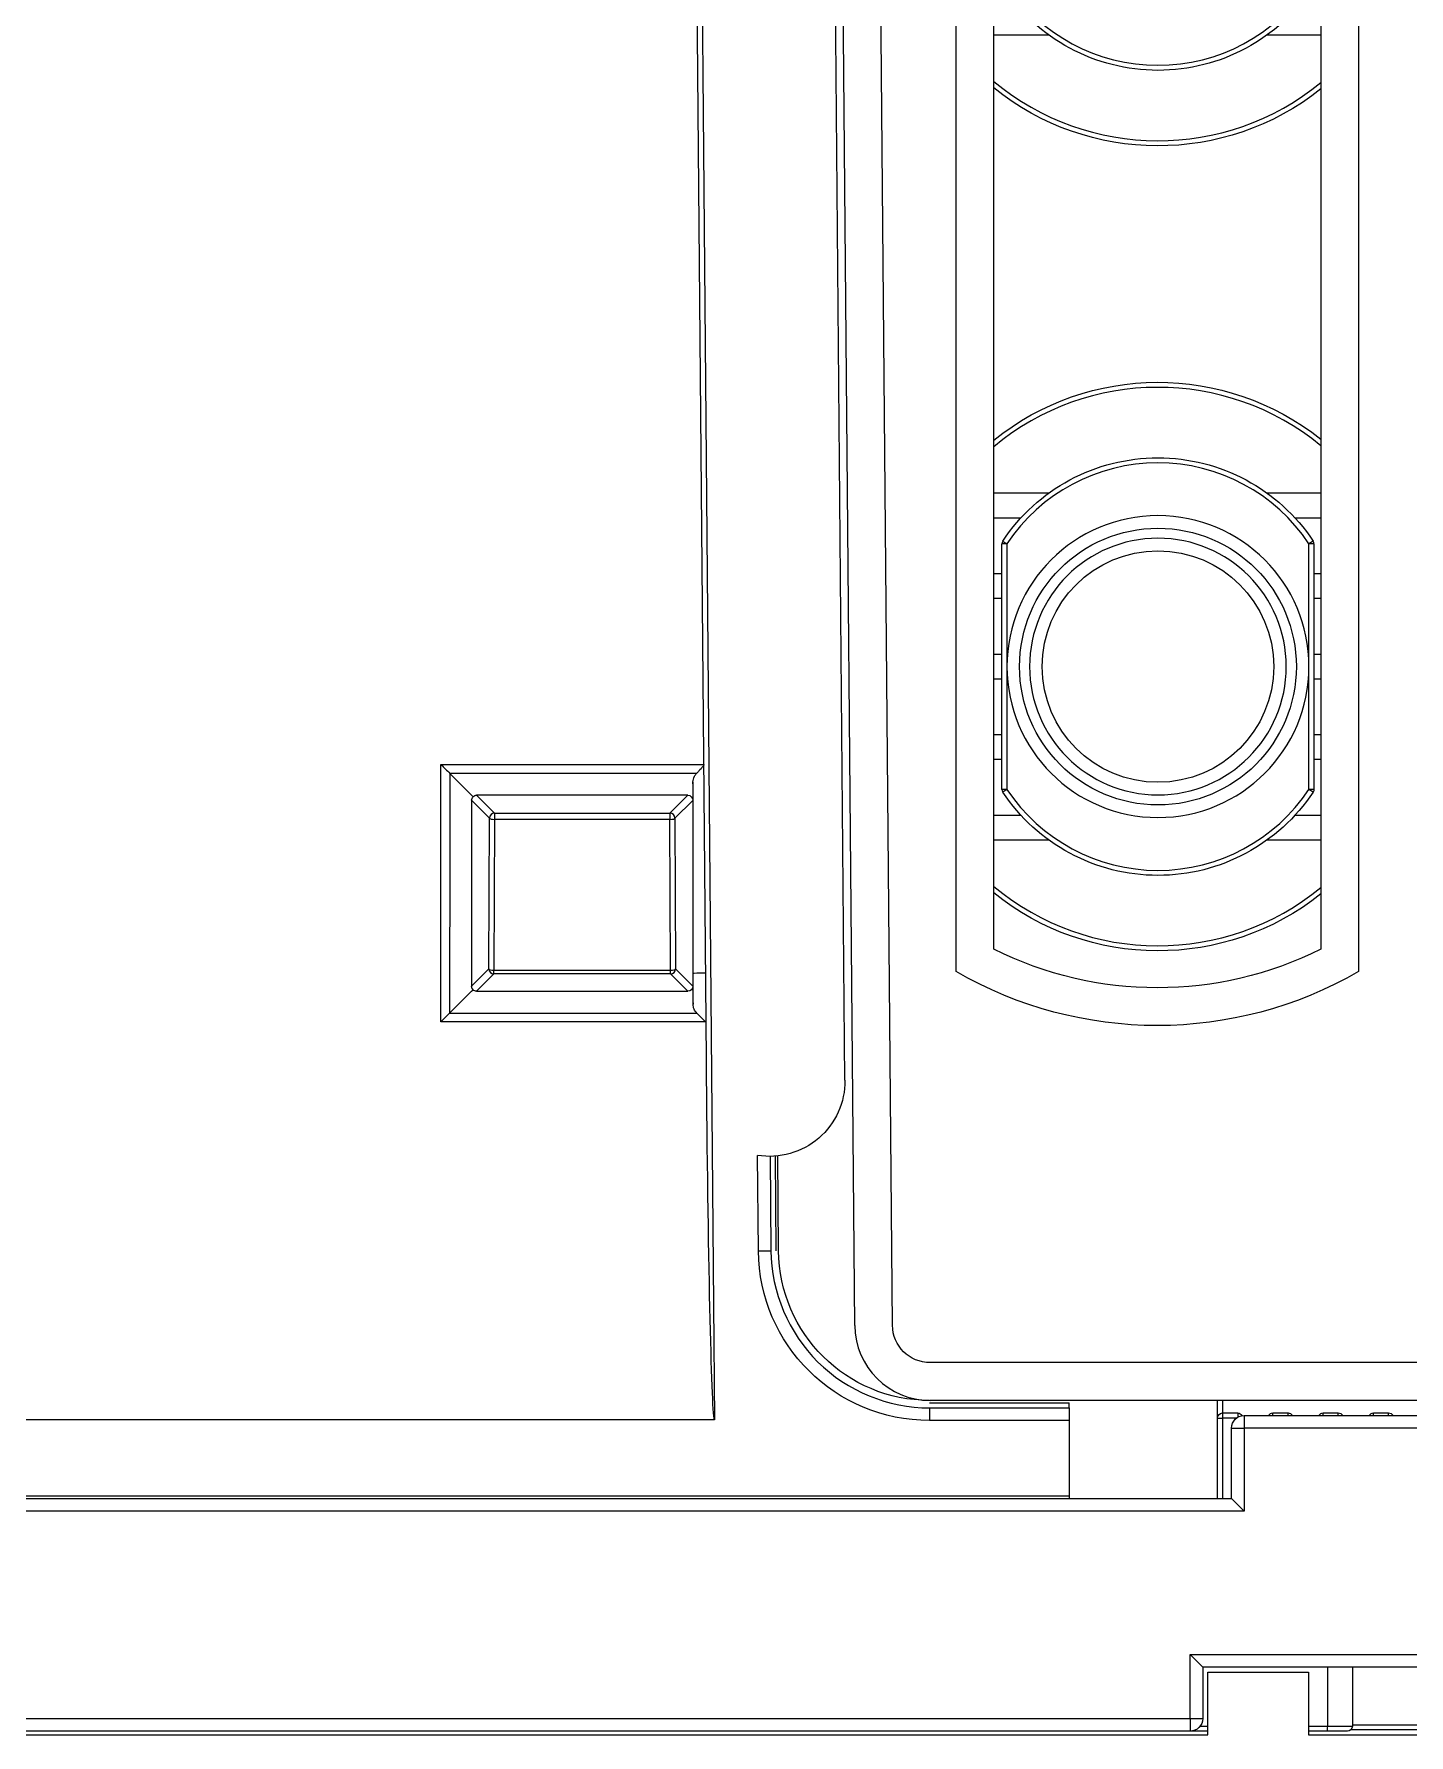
# Model space of a CAD drawing. Header units: millimetres. Extents: x 28 to 3046, y 8 to 3716.
# Drawn here: x 1619.6 to 1674.2, y 1266.3 to 1333.9 of the extents above; entities that cross this region are included whole.
import ezdxf

# ---------------------------------------------------------------- set-up
doc = ezdxf.new("R2010")
doc.units = ezdxf.units.MM
doc.layers.add('1LINE', color=7, linetype='CONTINUOUS')

msp = doc.modelspace()

# ---------------------------------------------------------------- linework, layer by layer
at = {"layer": '1LINE', "linetype": 'Continuous'}
for p, q in [((1652.215, 1282.601), (1651.525, 1361.601)), ((1653.715, 1282.614), (1653.025, 1361.614)), ((1646.32, 1293.171), (1645.785, 1354.541)), ((1645.984, 1354.543), (1646.645, 1278.858)), ((1656.24, 1296.671), (1656.24, 1353.483)), ((1672.24, 1353.483), (1672.24, 1296.671)), ((1657.74, 1297.565), (1657.74, 1352.588)), ((1670.74, 1352.588), (1670.74, 1297.565)), ((1651.827, 1292.354), (1651.348, 1347.219)), ((1659.934, 1333.896), (1657.74, 1333.896)), ((1670.74, 1333.896), (1668.597, 1333.896)), ((1657.74, 1315.696), (1659.934, 1315.696)), ((1668.597, 1315.696), (1670.74, 1315.696)), ((1658.81, 1314.696), (1657.74, 1314.696)), ((1670.74, 1314.696), (1669.721, 1314.696)), ((1658.099, 1313.786), (1658.265, 1313.676)), ((1670.432, 1313.786), (1670.265, 1313.676)), ((1658.065, 1303.916), (1658.065, 1313.676)), ((1658.265, 1313.676), (1658.065, 1313.676)), ((1658.265, 1313.676), (1658.265, 1308.796)), ((1670.465, 1313.676), (1670.265, 1313.676)), ((1670.265, 1308.796), (1670.265, 1313.676)), ((1670.465, 1313.676), (1670.465, 1303.916)), ((1657.74, 1312.496), (1658.065, 1312.496)), ((1670.465, 1312.496), (1670.74, 1312.496)), ((1658.065, 1311.496), (1657.74, 1311.496)), ((1670.74, 1311.496), (1670.465, 1311.496)), ((1657.74, 1309.296), (1658.065, 1309.296)), ((1670.465, 1309.296), (1670.74, 1309.296)), ((1658.265, 1308.796), (1658.265, 1303.916)), ((1670.265, 1303.916), (1670.265, 1308.796)), ((1658.065, 1308.296), (1657.74, 1308.296)), ((1670.74, 1308.296), (1670.465, 1308.296)), ((1657.74, 1306.096), (1658.065, 1306.096)), ((1670.465, 1306.096), (1670.74, 1306.096)), ((1658.065, 1305.096), (1657.74, 1305.096)), ((1670.74, 1305.096), (1670.465, 1305.096)), ((1637.051, 1303.623), (1636.121, 1304.552)), ((1645.58, 1303.682), (1637.191, 1303.682)), ((1637.191, 1303.682), (1637.903, 1302.97)), ((1644.867, 1302.97), (1645.58, 1303.682)), ((1645.78, 1303.682), (1645.776, 1303.479)), ((1658.265, 1303.916), (1658.065, 1303.916)), ((1658.265, 1303.916), (1658.099, 1303.805)), ((1670.465, 1303.916), (1670.265, 1303.916)), ((1670.432, 1303.805), (1670.265, 1303.916)), ((1636.991, 1303.482), (1636.989, 1296.092)), ((1637.703, 1302.77), (1636.991, 1303.482)), ((1637.903, 1302.97), (1644.867, 1302.97)), ((1645.776, 1303.479), (1645.067, 1302.77)), ((1637.677, 1296.78), (1637.703, 1302.77)), ((1637.903, 1302.721), (1637.877, 1296.73)), ((1644.867, 1302.721), (1637.903, 1302.721)), ((1644.894, 1296.73), (1644.867, 1302.721)), ((1645.067, 1302.77), (1645.094, 1296.78)), ((1657.74, 1302.896), (1658.81, 1302.896)), ((1669.721, 1302.896), (1670.74, 1302.896)), ((1659.934, 1301.896), (1657.74, 1301.896)), ((1670.74, 1301.896), (1668.597, 1301.896)), ((1636.989, 1296.092), (1637.677, 1296.78)), ((1637.877, 1296.58), (1637.189, 1295.892)), ((1637.877, 1296.58), (1637.877, 1296.73)), ((1637.877, 1296.73), (1644.894, 1296.73)), ((1644.894, 1296.58), (1637.877, 1296.58)), ((1644.894, 1296.58), (1644.894, 1296.73)), ((1645.582, 1295.892), (1644.894, 1296.58)), ((1645.094, 1296.78), (1645.778, 1296.095)), ((1636.989, 1295.892), (1636.116, 1295.019)), ((1636.989, 1295.892), (1637.049, 1295.952)), ((1637.189, 1295.892), (1645.582, 1295.892)), ((1645.778, 1296.095), (1645.781, 1295.892)), ((1648.386, 1285.568), (1648.353, 1289.366)), ((1648.853, 1289.328), (1648.886, 1285.572)), ((1649.053, 1289.337), (1649.086, 1285.574)), ((1649.189, 1285.575), (1649.156, 1289.347)), ((1713.27, 1281.127), (1655.215, 1281.127)), ((1655.186, 1279.527), (1660.741, 1279.527)), ((1655.186, 1279.327), (1655.186, 1278.827)), ((1655.186, 1279.327), (1660.741, 1279.327)), ((1713.27, 1279.627), (1655.215, 1279.627)), ((1660.741, 1279.327), (1660.741, 1279.527)), ((1660.741, 1279.327), (1660.741, 1278.827)), ((1666.633, 1278.927), (1666.633, 1279.627)), ((1666.833, 1279.627), (1666.833, 1279.127)), ((1646.445, 1278.869), (1646.634, 1278.869)), ((1660.741, 1278.827), (1655.186, 1278.827)), ((1660.741, 1278.827), (1660.741, 1275.827)), ((1666.633, 1278.927), (1666.833, 1278.927)), ((1666.633, 1275.727), (1666.633, 1278.927)), ((1666.833, 1279.127), (1667.433, 1279.127)), ((1666.833, 1279.127), (1666.833, 1278.927)), ((1667.391, 1278.927), (1666.833, 1278.927)), ((1666.833, 1278.927), (1666.833, 1275.727)), ((1667.433, 1279.127), (1667.433, 1278.955)), ((1667.691, 1279.027), (1680.991, 1279.027)), ((1667.691, 1279.027), (1667.691, 1278.527)), ((1668.833, 1279.127), (1669.433, 1279.127)), ((1668.833, 1279.027), (1668.833, 1279.127)), ((1669.433, 1279.027), (1669.433, 1279.127)), ((1670.833, 1279.027), (1670.833, 1279.127)), ((1670.833, 1279.127), (1671.433, 1279.127)), ((1671.433, 1279.027), (1671.433, 1279.127)), ((1672.833, 1279.127), (1673.433, 1279.127)), ((1672.833, 1279.027), (1672.833, 1279.127)), ((1673.433, 1279.027), (1673.433, 1279.127)), ((1667.191, 1275.727), (1667.191, 1278.527)), ((1680.991, 1278.527), (1667.691, 1278.527)), ((1667.691, 1278.527), (1667.691, 1275.227)), ((1606.242, 1275.827), (1660.741, 1275.827)), ((1612.892, 1275.727), (1667.191, 1275.727)), ((1667.691, 1275.227), (1612.892, 1275.227)), ((1660.741, 1275.827), (1660.741, 1275.727)), ((1667.191, 1275.727), (1667.691, 1275.227)), ((1665.542, 1269.527), (1666.042, 1269.027)), ((1665.542, 1269.527), (1676.892, 1269.527)), ((1665.542, 1266.977), (1665.542, 1269.527)), ((1676.392, 1269.027), (1666.042, 1269.027)), ((1666.042, 1269.027), (1666.042, 1266.977)), ((1666.242, 1268.827), (1670.242, 1268.827)), ((1666.242, 1266.327), (1666.242, 1268.827)), ((1670.242, 1268.827), (1670.242, 1266.327)), ((1671.01, 1266.677), (1671.01, 1269.027)), ((1671.992, 1269.027), (1671.992, 1266.677)), ((1612.892, 1266.977), (1665.542, 1266.977)), ((1665.542, 1266.477), (1612.892, 1266.477)), ((1665.542, 1266.977), (1665.542, 1266.477)), ((1666.243, 1266.477), (1665.542, 1266.477)), ((1665.942, 1266.677), (1666.242, 1266.677)), ((1670.242, 1266.677), (1671.01, 1266.677)), ((1671.006, 1266.477), (1670.242, 1266.477)), ((1671.792, 1266.477), (1671.006, 1266.477)), ((1671.01, 1266.677), (1671.992, 1266.677)), ((1676.675, 1266.527), (1671.925, 1266.527)), ((1671.993, 1266.727), (1676.46, 1266.727)), ((1606.242, 1266.327), (1666.242, 1266.327)), ((1670.242, 1266.327), (1730.242, 1266.327))]:
    msp.add_line(p, q, dxfattribs=at)
at = {"layer": '1LINE', "linetype": 'Continuous', "extrusion": (0, 0, -1)}
for radius in [6, 5.1]:
    msp.add_circle((-1664.265, 1308.796), radius, dxfattribs=at)
at = {"layer": '1LINE', "linetype": 'Continuous'}
for radius in [5.5, 4.6]:
    msp.add_circle((1664.265, 1308.796), radius, dxfattribs=at)
at = {"layer": '1LINE', "linetype": 'Continuous', "extrusion": (0, 0, -1)}
for centre, radius, start, end in [((-1664.265, 1339.896), 7.4, 213.55731, 326.44269), ((-1664.265, 1339.896), 10.4, 231.49466, 308.8579), ((-1664.265, 1309.696), 10.4, 51.1421, 128.50534), ((-1664.265, 1309.696), 7.4, 33.55731, 146.44269), ((-1664.265, 1307.896), 7.4, 213.55731, 326.44269), ((-1670.265, 1303.916), 0.2, 180, 213.55731), ((-1664.265, 1307.896), 10.4, 231.49466, 308.8579), ((-1664.24, 1310.527), 16, 240, 300), ((-1648.827, 1292.328), 3, 179.5, 279.09407), ((-1655.186, 1285.627), 6.8, 270, 359.5), ((-1655.189, 1285.627), 6, 270, 359.5), ((-1655.215, 1282.627), 1.5, 270, 359.50012), ((-1667.691, 1278.527), 0.5, 0, 90), ((-1667.433, 1278.927), 0.2, 90, 152.16592), ((-1668.833, 1278.927), 0.2, 30.00129, 90), ((-1669.433, 1278.927), 0.2, 90, 149.99871), ((-1670.833, 1278.927), 0.2, 30.00129, 90), ((-1671.433, 1278.927), 0.2, 90, 149.99871), ((-1672.833, 1278.927), 0.2, 30.00129, 90), ((-1673.433, 1278.927), 0.2, 90, 149.99871), ((-1665.542, 1266.977), 0.5, 180, 270)]:
    msp.add_arc(centre, radius, start, end, dxfattribs=at)
at = {"layer": '1LINE', "linetype": 'Continuous'}
for centre, radius, start, end in [((1664.265, 1339.896), 7.2, 213.55731, 326.44269), ((1664.265, 1339.896), 10.2, 230.23054, 309.40513), ((1664.265, 1309.696), 10.2, 50.59485, 129.76944), ((1664.265, 1309.696), 7.2, 33.55731, 146.44269), ((1658.265, 1313.676), 0.2, 146.44269, 180), ((1670.265, 1313.676), 0.2, 0, 33.55731), ((1658.265, 1303.916), 0.2, 180, 213.55731), ((1664.265, 1307.896), 7.2, 213.55731, 326.44269), ((1664.265, 1307.896), 10.2, 230.23054, 309.40513), ((1655.215, 1282.627), 3, 180.5, 270)]:
    msp.add_arc(centre, radius, start, end, dxfattribs=at)
at = {"layer": '1LINE', "linetype": 'Continuous', "extrusion": (6.12303e-17, -3.74928e-33, -1)}
for centre, radius, start, end in [((-1664.24, 1310.527), 14.5, 243.36688, 296.63312), ((-1666.833, 1278.927), 0.2, 0, 90), ((-1671.792, 1266.677), 0.2, 180, 270)]:
    msp.add_arc(centre, radius, start, end, dxfattribs=at)
at = {"layer": '1LINE', "linetype": 'Continuous', "extrusion": (0, 0, -1)}
for centre, major_axis, ratio, start_param, end_param in [((1637.195, 1303.479), (0.189, -0.078), 0.975625, 2.756038, 3.5418), ((1637.195, 1303.479), (0.08, -0.188), 0.975958, 2.749698, 3.534427), ((1645.576, 1303.479), (0.08, 0.188), 0.975958, 5.890351, 7.460326), ((1637.193, 1296.095), (0.188, 0.081), 0.975609, 2.757152, 3.541189), ((1637.193, 1296.095), (0.08, 0.188), 0.975281, 2.749093, 3.535541), ((1645.578, 1296.095), (0.08, -0.188), 0.975281, 5.105721, 6.675688), ((1646.52, 1293.171), (0.125, -14.323), 0.013963, 0.054205, 1.570918)]:
    msp.add_ellipse(centre, major_axis=major_axis, ratio=ratio, start_param=start_param, end_param=end_param, dxfattribs=at)
at = {"layer": '1LINE', "linetype": 'Continuous'}
for centre, major_axis, ratio, start_param, end_param in [((1637.903, 1302.77), (0.141, 0.141), 0.999696, 0.785371, 2.355863), ((1637.903, 1302.77), (0, 0.2), 0.000002, 0.017447, 1.819243), ((1644.867, 1302.77), (0, 0.2), 0.000002, 0.017447, 1.819243), ((1644.867, 1302.77), (0.141, -0.141), 0.999696, 0.78573, 2.356222), ((1637.903, 1302.77), (0.2, -0.001), 0.245896, 3.159599, 4.713476), ((1644.867, 1302.77), (0.2, 0.001), 0.245896, 4.711298, 6.265179), ((1637.877, 1296.78), (0.2, -0.001), 0.245896, 3.159599, 4.713476), ((1637.877, 1296.78), (-0.141, 0.141), 0.999695, 0.785554, 2.356039), ((1644.894, 1296.78), (0.2, 0.001), 0.245896, 4.711298, 6.265179), ((1644.894, 1296.78), (-0.141, -0.141), 0.999695, 0.785547, 2.356045), ((1646.29, 1296.599), (0.5, 0), 0.013956, 1.570793, 3.124138), ((1648.386, 1285.568), (0.5, 0.004), 0.000006, 4.712389, 6.283185), ((1667.691, 1278.527), (-0.5, 0), 0.000006, 0, 1.570796), ((1665.542, 1266.977), (-0.5, 0), 0.000006, 1.570796, 3.141593), ((1671.006, 1266.677), (0, 0.2), 0.017452, 3.141593, 4.712389)]:
    msp.add_ellipse(centre, major_axis=major_axis, ratio=ratio, start_param=start_param, end_param=end_param, dxfattribs=at)
for points, knots in [([(1635.767, 1294.672), (1635.767, 1295.005), (1635.767, 1295.339), (1635.767, 1297.005), (1635.768, 1298.338), (1635.769, 1301.416), (1635.769, 1303.161), (1635.769, 1304.906)], [0, 0, 0, 0, 0.097705, 0.097705, 0.488525, 0.488525, 1, 1, 1, 1]), ([(1635.769, 1304.906), (1636.103, 1304.906), (1636.436, 1304.906), (1638.103, 1304.906), (1639.436, 1304.906), (1642.585, 1304.906), (1644.402, 1304.906), (1646.218, 1304.906)], [0, 0, 0, 0, 0.095709, 0.095709, 0.478546, 0.478546, 1, 1, 1, 1]), ([(1635.769, 1304.906), (1635.833, 1304.842), (1635.957, 1304.717), (1636.067, 1304.607), (1636.121, 1304.552)], [0, 0, 0, 0, 0.507332, 1, 1, 1, 1]), ([(1645.788, 1304.204), (1645.79, 1304.282), (1645.809, 1304.361), (1645.868, 1304.475), (1645.896, 1304.515), (1645.931, 1304.551)], [0, 0, 0, 0, 0.640964, 0.640964, 1, 1, 1, 1]), ([(1646.218, 1304.906), (1646.218, 1304.897), (1646.216, 1304.887), (1646.206, 1304.859), (1646.195, 1304.843), (1646.135, 1304.762), (1646.078, 1304.705), (1645.993, 1304.616), (1645.96, 1304.582), (1645.931, 1304.551)], [0, 0, 0, 0, 0.057479, 0.057479, 0.179143, 0.179143, 0.67923, 0.67923, 1, 1, 1, 1]), ([(1645.79, 1296.599), (1645.79, 1296.932), (1645.79, 1297.266), (1645.79, 1298.932), (1645.789, 1300.265), (1645.789, 1302.467), (1645.789, 1303.335), (1645.788, 1304.204)], [0, 0, 0, 0, 0.131483, 0.131483, 0.657416, 0.657416, 1, 1, 1, 1]), ([(1645.79, 1295.375), (1645.79, 1295.708), (1645.79, 1296.041), (1645.79, 1296.449), (1645.79, 1296.524), (1645.79, 1296.599)], [0, 0, 0, 0, 0.816631, 0.816631, 1, 1, 1, 1]), ([(1636.116, 1295.019), (1636.072, 1294.976), (1635.963, 1294.871), (1635.84, 1294.746), (1635.767, 1294.672)], [0, 0, 0, 0, 0.404761, 1, 1, 1, 1]), ([(1645.943, 1295.018), (1645.893, 1295.067), (1645.857, 1295.123), (1645.805, 1295.243), (1645.792, 1295.309), (1645.79, 1295.375)], [0, 0, 0, 0, 0.477618, 0.477618, 1, 1, 1, 1]), ([(1645.943, 1295.018), (1645.986, 1294.975), (1646.092, 1294.867), (1646.217, 1294.745), (1646.291, 1294.672)], [0, 0, 0, 0, 0.405168, 1, 1, 1, 1]), ([(1648.886, 1285.572), (1648.9, 1283.932), (1649.586, 1282.307), (1651.915, 1279.998), (1653.546, 1279.327), (1655.186, 1279.327)], [0, 0, 0, 0, 0.5, 0.5, 1, 1, 1, 1]), ([(1646.645, 1278.858), (1646.512, 1278.858), (1646.378, 1278.858), (1645.712, 1278.858), (1645.178, 1278.858), (1642.512, 1278.858), (1640.378, 1278.858), (1629.712, 1278.858), (1621.178, 1278.858), (1612.494, 1278.858), (1612.344, 1278.858), (1607.927, 1278.858), (1603.66, 1278.858), (1598.327, 1278.858), (1597.26, 1278.858), (1595.709, 1278.858), (1595.226, 1278.858), (1594.742, 1278.858)], [0, 0, 0, 0, 0.007707, 0.007707, 0.038533, 0.038533, 0.16184, 0.16184, 0.655065, 0.655065, 0.663767, 0.663767, 0.91038, 0.91038, 0.972033, 0.972033, 1, 1, 1, 1]), ([(1646.645, 1278.858), (1646.644, 1278.859), (1646.644, 1278.859), (1646.64, 1278.863), (1646.637, 1278.866), (1646.634, 1278.869)], [0, 0, 0, 0, 0.184148, 0.184148, 1, 1, 1, 1])]:
    msp.add_open_spline(points, degree=3, knots=knots, dxfattribs=at)
for points, degree in [([(1636.12, 1304.552), (1636.119, 1301.375), (1636.118, 1298.198), (1636.117, 1295.02)], 3), ([(1645.931, 1304.551), (1642.661, 1304.551), (1639.392, 1304.551), (1636.122, 1304.551)], 3), ([(1645.788, 1304.204), (1645.785, 1304.03), (1645.782, 1303.856), (1645.78, 1303.682)], 3), ([(1645.781, 1295.892), (1645.784, 1295.719), (1645.787, 1295.547), (1645.79, 1295.375)], 3), ([(1636.116, 1295.018), (1639.392, 1295.018), (1642.667, 1295.018), (1645.943, 1295.018)], 3), ([(1646.291, 1294.672), (1635.767, 1294.672)], 1), ([(1594.742, 1278.869), (1646.445, 1278.869)], 1)]:
    msp.add_open_spline(points, degree=degree, dxfattribs=at)

doc.saveas('drawing.dxf')
